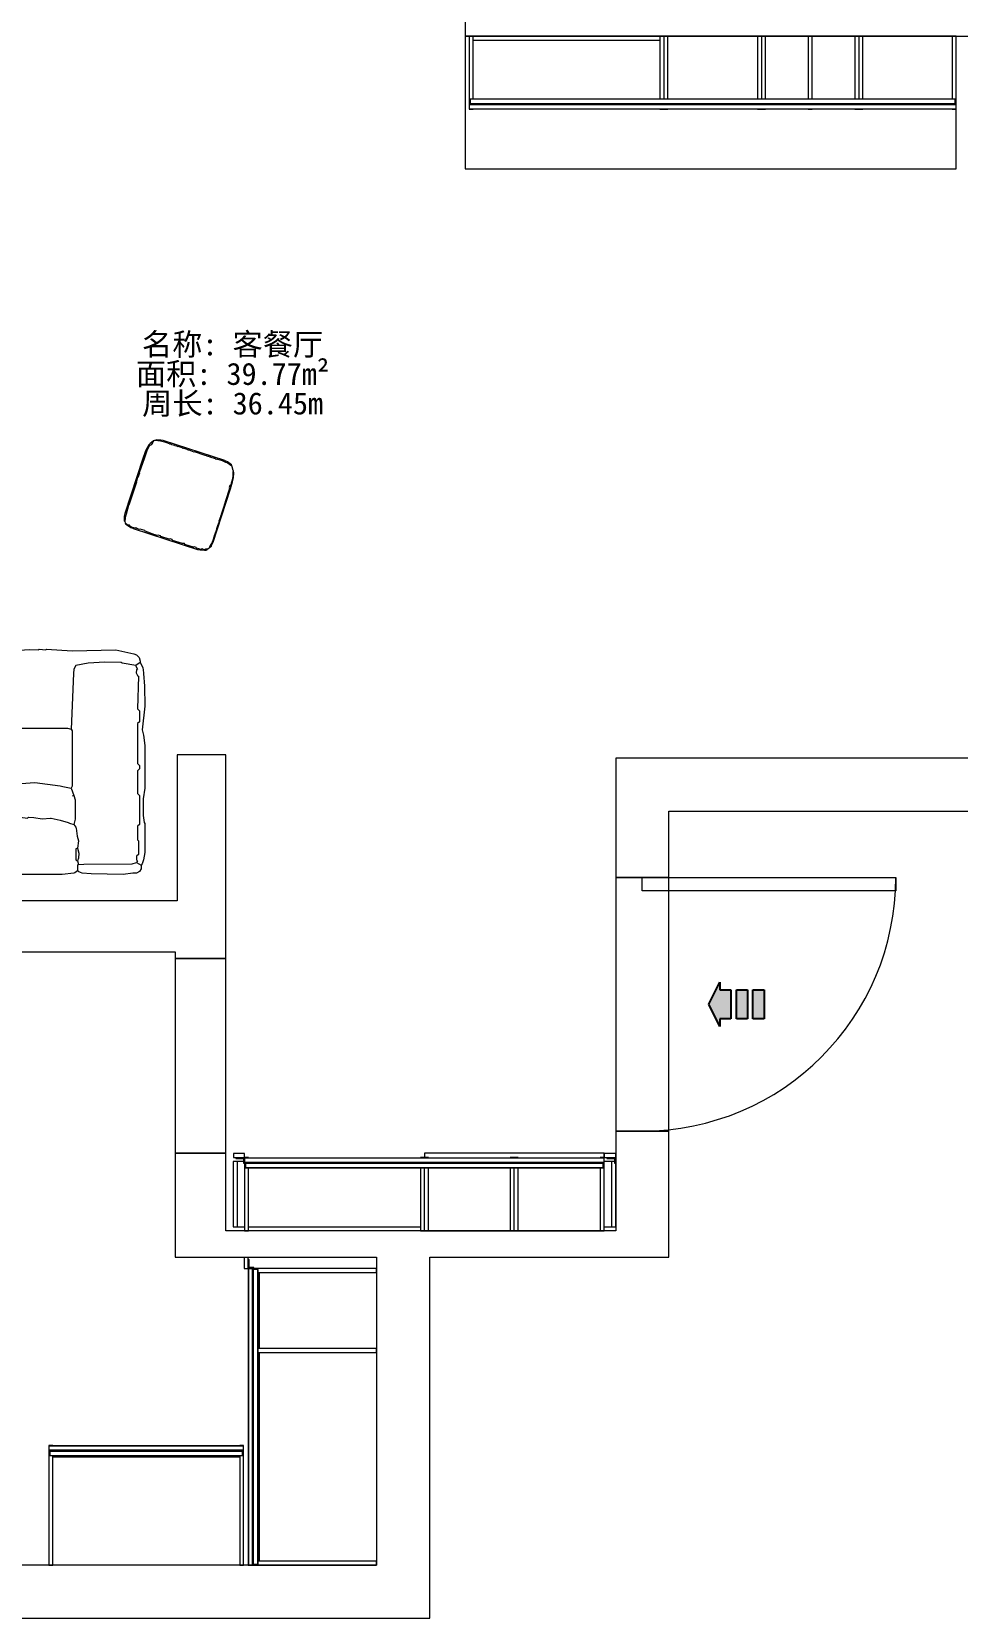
# Model space of a CAD drawing. Header units: millimetres. Extents: x 51796 to 66206, y 23248 to 37834.
# Drawn here: x 57089 to 61273, y 23248 to 30413 of the extents above; entities that cross this region are included whole.
import ezdxf

# ---------------------------------------------------------------- set-up
doc = ezdxf.new("R2010")
doc.units = ezdxf.units.MM
doc.header["$LTSCALE"] = 1000
for name, color, linetype, lineweight in [('BS-非承重墙', 255, 'CONTINUOUS', 13), ('DS-定制柜体', 4, 'CONTINUOUS', 13), ('DS-活动家具', 4, 'CONTINUOUS', 13), ('DS-门窗', 255, 'CONTINUOUS', 13), ('SH-文字标注', 2, 'CONTINUOUS', 13)]:
    doc.layers.add(name, color=color, linetype=linetype, lineweight=lineweight)
doc.layers.add('SH-符号标注', color=1, linetype='CONTINUOUS')
doc.styles.add('T_14_SimSun', font='', dxfattribs={"height": 125})
doc.styles.get('T_14_SimSun').set_extended_font_data('SimSun')

# ---------------------------------------------------------------- blocks, each defined once
blk = doc.blocks.new('ARCHITECTURE_669dfee1540bb7847a65420b515de278_a7daee4218ea470cb772fe0e5fd43945')
at = {"layer": 'DS-门窗', "color": 8, "linetype": 'Continuous'}
for p, q in [((965, -3947.5), (725, -3947.5)), ((725, -3947.5), (725, -5092.5)), ((965, -5092.5), (965, -3947.5)), ((725, -5092.5), (965, -5092.5))]:
    blk.add_line(p, q, dxfattribs=at)
blk = doc.blocks.new('ARCHITECTURE_685b794d01df535a33fe0ab8affd4a48_284d86503ffa47be8b621b1f855ca5ab')
at = {"layer": 'DS-门窗', "color": 8, "linetype": 'Continuous'}
for p, q in [((-1035, -4312.5), (-1265, -4312.5)), ((-1265, -4312.5), (-1265, -5192.5)), ((-1035, -5192.5), (-1035, -4312.5)), ((-1265, -5192.5), (-1035, -5192.5))]:
    blk.add_line(p, q, dxfattribs=at)
blk = doc.blocks.new('LEGEND_8e09827f5db369dfd44922994334468a_628f2c672a3a4184885bfae8f8566181')
at = {"layer": 'DS-门窗', "color": 60, "linetype": 'Continuous'}
for p, q in [((0, 240), (0, 0)), ((1145, 240), (1145, 0))]:
    blk.add_line(p, q, dxfattribs=at)
at = {"layer": 'DS-门窗', "color": 60, "linetype": 'Continuous', "flags": 128}
blk.add_lwpolyline([(0, 120), (0, 1265), (60, 1265), (60, 120), (0, 120)], dxfattribs=at)
at = {"layer": 'DS-门窗', "color": 60, "linetype": 'Continuous'}
blk.add_arc((0, 120), 1145, 0, 90, dxfattribs=at)
blk = doc.blocks.new('LEGEND_e01d610089a77ea920da8b528629d8f3_299786f6a9074a6482ae0bcf16637b68')
at = {"layer": 'DS-活动家具', "color": 134, "linetype": 'Continuous', "flags": 128}
for points in [[(385, 438.5), (384, 439), (78, 439), (67, 437.5), (47.3, 432.8), (42, 430), (41.1, 429.8), (36, 426), (36, 424), (43.9, 427.2), (50, 431)], [(48, 32), (52.1, 31.2), (71.6, 25.6), (78, 25.5), (94, 24), (117, 25), (119, 24), (124, 27), (127, 24), (131, 24), (132, 25), (142, 25), (143, 24), (145, 25), (148, 25), (149, 24), (151, 24), (152, 25), (163, 24), (164, 25), (167, 25), (168, 24), (170, 25), (175, 25), (176, 24), (227, 24), (228, 25), (253, 24), (254, 25), (257, 25), (258, 24), (274, 24), (275, 25), (280, 24), (281, 25), (284, 25), (285, 24), (304, 24), (305, 25), (311, 25), (312, 24), (319, 25), (320, 24), (322, 25), (335, 25), (336, 24), (340, 24), (341, 25), (344, 25), (345, 24), (363, 24.5), (387, 25.5), (399.9, 27.3), (414, 31), (418, 34), (429.5, 50), (432.3, 57.9), (438.3, 87.4), (438.5, 97), (439.5, 125), (440, 386), (438.5, 398), (437.6, 402.9), (434.7, 412.9), (434.3, 414.1), (433, 418), (431, 420), (429, 420), (429, 421), (425, 425), (416.7, 428.5), (415, 431)], [(50, 431), (59, 430), (63, 433.5), (84, 435), (87, 432), (95, 432), (97, 434), (98, 435), (140, 435), (143, 432), (150.1, 433.9), (151, 435), (198, 435), (201, 432), (211, 432), (213, 434), (214, 435), (253, 435), (256, 432), (266.5, 432.9), (269.1, 434.6), (280, 436), (281, 435.5), (327.9, 433.6), (331, 432), (353, 432), (355, 434), (367.6, 434.4), (372, 432.5), (375, 435), (387, 435), (397, 433.6), (403, 430), (415, 431), (416, 432), (394.9, 438.2), (385, 438.5)], [(23.6, 402.1), (21, 385), (21.5, 132), (22.5, 100), (24.4, 79), (28.3, 62.1), (34, 50), (35, 50), (45.2, 35.2), (48, 32), (48, 31), (51, 28), (71.5, 20.4), (84, 19.5), (85, 19), (377, 19), (388, 20.5), (405, 24.3), (413.8, 30.1), (414, 31)], [(35, 50), (36, 56), (31.4, 67.7), (28.6, 75.9), (26, 98), (26, 107), (27, 108), (26, 110), (26, 116), (28, 118), (29, 119), (29, 128), (27.2, 131.2), (25.5, 147), (25, 212), (26, 213), (25, 227), (26, 228), (25, 246), (26, 247), (25, 256), (26, 257), (26, 265), (25, 266), (26, 288), (25, 289), (25, 306), (26, 307), (26, 309), (25, 310), (26, 324), (25, 337), (26, 358), (25, 359), (25.5, 379), (26.5, 396), (28, 398), (28.8, 399.1), (30.4, 410.2), (29, 414), (23.8, 405.2), (23.6, 402.1)], [(36, 424), (35, 422), (29, 414)], [(418, 34), (418.4, 42), (420, 44), (423.4, 53.9), (429.6, 62.1), (432.5, 86), (433.5, 125), (435, 191), (434, 192), (434, 213), (435, 214), (434, 232), (435, 233), (435, 235), (434, 236), (434, 344), (436, 346), (433.5, 387), (433.4, 397), (432.6, 405), (429, 420)], [(25, 337), (27, 337)]]:
    blk.add_lwpolyline(points, dxfattribs=at)
at = {"layer": 'DS-活动家具', "color": 134, "linetype": 'Continuous'}
blk.add_arc((416.2, 423), 8.99, 12.77681, 91.47322, dxfattribs=at)
blk = doc.blocks.new('CUMSTOM_13ec6a77afa66b328a82db2afd4527de_46209b1a77f742cbb58543002809cc86')
at = {"layer": 'DS-定制柜体', "color": 134, "linetype": 'Continuous'}
for p, q in [((-1002, -5230.5), (-1002, -5524.5)), ((-984, -5230.5), (-1002, -5230.5)), ((-955.6, -5230.5), (-984, -5230.5)), ((-984, -5230.5), (-984, -5524.5)), ((-951, -5230.5), (-951, -5230.5)), ((707, -5230.5), (673, -5230.5)), ((720.4, -5230.5), (707, -5230.5)), ((707, -5524.5), (707, -5230.5)), ((725, -5524.5), (725, -5230.5)), ((725, -5230.5), (725, -5230.5)), ((-1002, -5524.5), (-984, -5524.5)), ((-984, -5524.5), (-951, -5524.5)), ((-933, -5524.5), (-157, -5524.5)), ((-864, -5524.5), (-864, -5524.5)), ((-552.3, -5524.5), (-552.3, -5524.5)), ((-432.3, -5524.5), (-432.3, -5524.5)), ((-414.3, -5524.5), (-414.3, -5524.5)), ((-294.3, -5524.5), (-294.3, -5524.5)), ((-139, -5524.5), (-139, -5524.5)), ((673, -5524.5), (707, -5524.5)), ((707, -5524.5), (725, -5524.5))]:
    blk.add_line(p, q, dxfattribs=at)
blk = doc.blocks.new('LEGEND_00c73ca1e543cdb8bcc22da0e53d18ba_5e117cb989ac430899ba690c7c101d2d')
at = {"layer": 'DS-活动家具', "color": 134, "linetype": 'Continuous', "flags": 128}
for points in [[(119.1, 1034.8), (70, 1028.8), (54.6, 1025.6), (42.6, 1015.4), (37.1, 1000.6), (37, 997.8), (24.6, 940.3), (24.6, 800.7), (32.9, 763.8), (32.9, 698.1), (26.9, 653.1), (24.6, 648.8), (24.6, 447.6), (30.6, 406.7), (37, 377.8), (38.5, 351), (37, 340.8), (45, 318.8), (45.2, 295.6), (45.2, 176.6), (53.4, 168.4), (49.3, 98.6), (57.5, 86.2)], [(57.5, 86.2), (90.3, 86.2), (110.9, 78), (254.6, 78), (279.4, 84.4), (311.9, 88), (326.4, 93.5), (336.4, 105.4), (339.3, 120.7), (339, 123.4), (349, 377.8), (349, 644.7), (344.9, 673.4), (337.7, 682.3), (328.5, 706.3), (326.5, 757.4), (332.5, 808.3), (332.6, 808.9), (321.7, 834.8), (318.5, 862.1), (316.2, 985.5), (326.1, 1004.4), (328.5, 1022.5), (249, 1033.6), (168.8, 1036.8), (119.1, 1034.8)], [(2948.1, 1028.8), (2894.9, 1034.8), (2122.9, 1034.8), (2118.8, 1030.7), (2008, 1030.7), (2003.8, 1034.8), (1277, 1034.8), (1215.5, 1026.6), (1153.9, 1034.8), (386, 1034.8), (381.7, 1032.6), (332.6, 1030.7), (328.5, 1022.5)], [(1215.5, 1026.6), (1219.6, 1001.9), (1219.6, 919.8), (1215.5, 915.7), (1215.5, 878.7), (1218.1, 874.3), (1223.9, 845.9), (1221.7, 817.1), (1219.6, 808.9), (1217.6, 698.1), (1216.7, 656.6), (1215.5, 648.8), (1219.6, 644.7), (1215.5, 65.7), (1218.7, 57.1), (1219.6, 53.4)], [(2065.4, 1030.7), (2067.4, 866.5), (2068.7, 820.8), (2069.6, 817.1), (2090.9, 801.7), (2127.2, 788.1), (2165.5, 782.3), (2172.4, 782.1), (2217.2, 778.3), (2369.3, 774.1), (2430.9, 776.1), (2435, 772), (2632.1, 772), (2636.2, 776.1), (2669.1, 776.1), (2673.2, 772), (2738.9, 780.2), (2743, 776.1), (2767.8, 778.3), (2804.8, 783.6), (2842.1, 780.9), (2845.6, 780.2), (2886.3, 789.6), (2921.8, 800.5), (2928.1, 803.4), (2948.3, 808.9), (2957.4, 821.3), (2958.8, 825.5)], [(2958.8, 825.5), (2962.4, 862.1), (2968.7, 882.6), (2968.8, 882.8), (2964.7, 915.7), (2970.6, 938.6), (2968.6, 962.1), (2964.7, 973.2), (2968.8, 989.6), (2964.7, 993.7), (2964.7, 1018.4), (2951.9, 1027.6), (2948.1, 1028.8)], [(3215, 1028.8), (3170, 1034.8), (3026.1, 1032.5), (2985.4, 1028.8), (2970.5, 1023.5), (2964.7, 1018.4)], [(2968.8, 989.6), (2993.2, 987.9), (3211.4, 987.1), (3231.6, 981.4), (3252.2, 993.7), (3252, 1008.9), (3244.3, 1021.9), (3231, 1029.3), (3215.9, 1029.1), (3215, 1028.8)], [(316.2, 985.5), (312.5, 986.3), (287.4, 989.6), (283.3, 985.5), (271, 985.5), (266.9, 989.6), (69.5, 987.1), (53.4, 985.5), (37, 997.8)], [(37, 377.8), (41.1, 381.9), (46.9, 414.5), (45.2, 422.9), (49.3, 689.9), (45.2, 694), (49.3, 817.1), (45.2, 821.2), (45.2, 915.7), (49.3, 919.8), (53.4, 923.9), (53.4, 952.7), (49.3, 956.8), (52, 981.1), (53.4, 985.5)], [(2656.7, 49.3), (2660.8, 45.2), (2660.8, 32.9), (2664.3, 31.9), (2681.5, 22.5), (2747, 18.6), (2788.1, 20.5), (2792.2, 16.4), (2821, 20.5), (2825.1, 16.4), (2940.1, 24.6), (3137.2, 20.5), (3219, 38.5), (3231.2, 42.3), (3243.1, 54.8), (3248.2, 71.3), (3248, 78), (3259.2, 99.8), (3262.7, 124), (3262.6, 127.4), (3266.4, 184.7), (3268.6, 275.1), (3256.3, 381.9), (3262, 406.2), (3268.6, 451.7), (3268.6, 644.7), (3260.4, 694), (3260.4, 767.9), (3266.2, 800.5), (3268.6, 804.8), (3268.6, 936.2), (3262.7, 968.9), (3256.3, 987.6), (3252.2, 993.7)], [(2964.7, 915.7), (2956.5, 919.8), (2956.5, 969.1), (2964.7, 973.2)], [(3227.5, 90.3), (3228.3, 94), (3235.7, 106.8), (3231.6, 110.9), (3229.7, 124), (3235.5, 136), (3239.8, 139.6), (3235.7, 287.4), (3243.9, 295.6), (3243.9, 344.9), (3235.7, 353.1), (3235.7, 533.8), (3243.9, 542), (3243.9, 558.5), (3235.7, 566.7), (3235.7, 669.3), (3243.9, 677.5), (3243.9, 808.9), (3235.7, 817.1), (3235.7, 878.7), (3239.8, 882.8), (3239.8, 944.4), (3231.6, 952.7), (3231.6, 969.1), (3235.7, 973.2), (3231.6, 981.4)], [(332.6, 808.9), (352.8, 803.4), (402.6, 786.1), (467.8, 778.5), (587.6, 777.3), (595, 774.8), (920.2, 772.8), (923.9, 772), (1108.9, 782.5), (1137.2, 786.1), (1182.2, 797.8), (1207.6, 807.5), (1219.6, 808.9), (1239.7, 804), (1244.6, 801.5), (1284, 788), (1325.2, 782.2), (1326.4, 782.1), (1396, 778.3), (1683.6, 772), (1687.7, 776.1), (1782.2, 774.2), (1868.3, 780.2), (1872.5, 776.1), (1905.3, 776.1), (1929.9, 784.3), (1950.5, 784.3), (1985.4, 785.1), (2019.3, 793.7), (2049, 808.9), (2061.7, 815.9), (2069.6, 817.1)], [(3248, 78), (3227.5, 90.3), (3166.2, 80.5), (3161.8, 78), (3087.5, 75.4), (3013.4, 80.7), (2956.5, 90.3), (2947.5, 107.8), (2946.1, 127.4), (2946.1, 127.4), (2936, 377.8), (2940.1, 386), (2940.1, 636.5), (2936, 644.7), (2948.3, 677.5), (2953.8, 697.7), (2954, 784.6), (2948.3, 808.9)], [(923.9, 628.3), (923.9, 657), (915.7, 665.2), (921.9, 677.6), (923.9, 772)], [(1778, 702.2), (1778, 747.3)], [(2660.8, 710.4), (2660.8, 755.6)], [(344.9, 673.4), (361.4, 673.4)], [(349, 644.7), (373.3, 639.3), (415, 630), (488.5, 622.3), (661.1, 624.1), (743.2, 615.9), (808.9, 615.9), (886.8, 622), (923.9, 628.3), (973.2, 620), (981.4, 620), (985.5, 624.1), (1006, 624.1), (1010.1, 620), (1104.6, 620), (1165.8, 633.6), (1215.5, 648.8)], [(907.5, 665.2), (915.7, 665.2)], [(1219.6, 644.7), (1223.7, 646.7), (1289.5, 626), (1334.4, 622.3), (1449.5, 620), (1453.6, 624.1), (1552.2, 624.1), (1613.6, 618.1), (1617.9, 615.9), (1634.4, 618.1), (1741, 622), (1778, 628.3), (1790, 626.8), (1831.4, 620), (1958.7, 620), (2019.9, 633.6), (2049.4, 643.9), (2065.4, 648.8), (2073.7, 644.7), (2093.8, 639.1), (2176.3, 620), (2258.4, 624.1), (2262.5, 620), (2332.2, 626), (2336.5, 628.3), (2426.8, 620), (2430.9, 624.1), (2451.4, 624.1), (2467.9, 615.9), (2533.7, 618.1), (2611.5, 622), (2640.1, 625.9), (2652.6, 624.1), (2656.7, 628.3), (2706, 620), (2710.1, 624.1), (2771.7, 620), (2887.1, 635), (2898.7, 637.9), (2928.3, 644.3), (2936, 644.7)], [(1437.2, 665.2), (1441.3, 661.1), (1449.5, 661.1), (1458.1, 667.9), (1487.1, 675.2), (1517, 674.6), (1523.4, 673.4)], [(1646.6, 648.8), (1626.1, 652.9)], [(1778, 628.3), (1778, 681.6), (1790.3, 681.6)], [(2036.7, 665.2), (2061.3, 665.2), (2071, 676), (2073.6, 690.3), (2069.6, 702.2)], [(2061.3, 702.2), (2069.6, 702.2)], [(2065.4, 648.8), (2061.3, 665.2)], [(2069.6, 702.2), (2069.6, 714.5)], [(2073.7, 644.7), (2073.7, 53.4)], [(2254.3, 652.9), (2266.7, 657)], [(2488.4, 648.8), (2529.4, 648.8)], [(2632.1, 673.4), (2660.8, 677.5), (2673.2, 677.5)], [(2660.8, 677.5), (2660.8, 694)], [(2948.3, 677.5), (2940.1, 681.6)], [(632.4, 583.1), (624.1, 587.2)], [(644.7, 377.8), (632.4, 406.5), (628.3, 422.9), (631.1, 431.6), (633.6, 439), (634.2, 488.8), (628.3, 537.9), (630.5, 546.3), (632.4, 583.1), (636.5, 624.1)], [(2652.6, 587.2), (2656.7, 607.7), (2652.6, 624.1)], [(2656.7, 607.7), (2665, 607.7)], [(2652.6, 78), (2656.7, 82.1), (2660.8, 86.2), (2660.8, 102.7), (2660.8, 115), (2652.6, 123.2), (2652.6, 135.5), (2656.7, 139.6), (2661.7, 147.2), (2659, 155.8), (2658.8, 156), (2659.6, 181.6), (2654.7, 201.2), (2656.7, 209.4), (2652.6, 213.5), (2652.6, 234.1), (2656.7, 258.7), (2652.6, 275.1), (2656.7, 316.2), (2652.6, 320.3), (2656.7, 328.5), (2660.8, 332.6), (2660.8, 336.7), (2652.6, 344.9), (2652.6, 349), (2662.4, 362.5), (2665, 377.8), (2660.8, 381.9), (2659.9, 385.4), (2652.4, 395.4), (2652.3, 407.9), (2659.7, 418.1), (2660.8, 418.8), (2660.8, 431.2), (2655.5, 443.1), (2652.6, 484.5), (2656.7, 492.8), (2655.8, 509.4), (2656.7, 513.3), (2650.7, 520.7), (2652, 530.2), (2659.8, 535.7), (2669.1, 533.8)], [(2656.7, 513.3), (2669.1, 513.3)], [(2656.7, 492.8), (2665, 492.8)], [(636.5, 73.9), (632.4, 127.3), (636.5, 131.4), (634.1, 139.9), (628.3, 168.4), (636.5, 201.2), (636.5, 205.3), (628.3, 213.5), (630.7, 222), (636.5, 246.4), (632.4, 266.9), (636.5, 271), (636.5, 279.2), (632.4, 283.3), (632.4, 303.9), (636.5, 308), (636.5, 324.4), (632.4, 328.5), (632.4, 336.7), (636.5, 340.8), (636.5, 349), (624.1, 365.5), (615.9, 373.7), (615.9, 377.8), (603.6, 373.7), (361.4, 373.7), (349, 377.8)], [(615.9, 377.8), (620, 381.9), (628.3, 406.5), (632.4, 406.5)], [(644.7, 377.8), (648.4, 377), (652.9, 373.7), (1010.1, 373.7), (1014.2, 377.8)], [(1396.1, 377.8), (1400.2, 373.7), (1909.4, 373.7), (1913.5, 377.8)], [(2254.3, 377.8), (2258.4, 373.7), (2632.1, 373.7), (2657.1, 381.4), (2660.8, 381.9), (2665, 377.8), (2681.4, 373.7), (2919.5, 373.7), (2936, 377.8)], [(37, 340.8), (28.7, 332.6), (24.6, 180.7), (30.6, 123.3), (36.9, 86.8), (41.1, 73.9), (44.3, 65.3), (49.3, 49.3), (62, 41.9), (108.4, 28.4), (151.7, 23), (156, 20.5), (365.5, 22.5), (468.1, 16.4), (546, 22.4), (550.2, 24.6), (570.8, 24.6), (574.9, 20.5), (603.6, 20.5), (615.5, 25.9), (632.4, 32.9)], [(2652.6, 275.1), (2669.1, 279.2)], [(2652.6, 234.1), (2669.1, 238.2)], [(2656.7, 258.7), (2665, 258.7)], [(2656.7, 209.4), (2669.1, 209.4)], [(628.3, 49.3), (632.4, 45.2), (632.4, 32.9), (636.1, 32), (657.1, 22.5), (743.1, 18.6), (850, 16.4), (899.3, 24.6), (952.7, 24.6), (956.8, 20.5), (965, 24.6), (985.5, 24.6), (989.6, 20.5), (1096.4, 20.5), (1137.2, 26.5), (1161.8, 30.4), (1194.5, 42.3), (1219.6, 53.4), (1258.9, 34.9), (1300.9, 23.9), (1305.4, 23.2)], [(1305.4, 23.2), (1523.5, 22.5), (1593.1, 18.6), (1687.7, 16.4), (1794.4, 28.7), (1810.1, 21.1), (1810.9, 20.5), (1823.2, 20.5), (1827.3, 24.6), (1847.8, 24.6), (1851.9, 20.5), (1971, 20.5), (2052.7, 42.3), (2073.7, 53.4), (2107.9, 35.6), (2145.1, 25.2), (2183.6, 22.8), (2184.4, 22.8)], [(1794.4, 28.7), (1794.4, 69.8)], [(2184.4, 22.8), (2188.6, 20.5), (2328.2, 20.5), (2332.3, 24.6), (2385.8, 22.5), (2463.8, 16.4), (2570.6, 18.6), (2632, 22.4), (2660.8, 32.9)]]:
    blk.add_lwpolyline(points, dxfattribs=at)
at = {"layer": 'DS-活动家具', "color": 134, "linetype": 'Continuous'}
for centre, radius, start, end in [((774, 725.3), 78.7, 246.97208, 293.02792), ((2372.6, 791), 117.9, 254.21091, 274.36791), ((2637.5, 570.8), 22.3, 312.61012, 47.38988), ((621.9, 392.5), 27.2, 274.80216, 327.12535), ((69.3, 53.3), 34.9, 109.78887, 143.95093)]:
    blk.add_arc(centre, radius, start, end, dxfattribs=at)
blk = doc.blocks.new('CUMSTOM_fa4149fbf80ad74029643d4a220948f9_e0702c33a4d9401fadf20354acaa14a7')
at = {"layer": 'DS-定制柜体', "color": 134, "linetype": 'Continuous'}
for p, q in [((673, -5192.5), (-139, -5192.5)), ((-139, -5192.5), (-139, -5214.5)), ((673, -5542.5), (673, -5192.5)), ((-139, -5542.5), (673, -5542.5))]:
    blk.add_line(p, q, dxfattribs=at)
blk = doc.blocks.new('CUMSTOM_4223fef2ea87378355eb389c22b5d464_d10faab966f642f69d0f16144bd22275')
at = {"layer": 'DS-定制柜体', "color": 134, "linetype": 'Continuous'}
for p, q in [((2263, -147), (45, -147)), ((45, -147), (45, -747)), ((2263, -747), (2263, -147)), ((45, -747), (2263, -747)), ((2263, -727), (2263, -727))]:
    blk.add_line(p, q, dxfattribs=at)
blk = doc.blocks.new('CUMSTOM_c50071c489cd1af686c21bb5f429bb08_425eec66d8eb4cd39b2a2964f3bfb386')
at = {"layer": 'DS-定制柜体', "color": 255, "linetype": 'Continuous'}
for p, q in [((1612, -147), (1594, -147)), ((1594, -147), (1594, -431.6)), ((1612, -431.6), (1612, -147)), ((1594, -432.6), (1594, -432.6)), ((1594, -452.4), (1594, -452.4)), ((1594, -453.4), (1594, -453.4)), ((1594, -457), (1594, -457)), ((1594, -475), (1594, -477)), ((1594, -477), (1612, -477)), ((1612, -432.6), (1612, -432.6)), ((1612, -452.4), (1612, -452.4)), ((1612, -453.4), (1612, -453.4)), ((1612, -457), (1612, -457)), ((1612, -477), (1612, -475))]:
    blk.add_line(p, q, dxfattribs=at)
blk = doc.blocks.new('CUMSTOM_184c8439ea2aa41e7b324ddb919d2562_d52570e08a664729a51d7593e14d9527')
at = {"layer": 'DS-定制柜体', "color": 255, "linetype": 'Continuous'}
for p, q in [((1841, -147), (1823, -147)), ((1823, -147), (1823, -431.6)), ((1841, -431.6), (1841, -147)), ((2263, -147), (2245, -147)), ((2245, -147), (2245, -431.6)), ((2263, -477), (2263, -147)), ((1823, -432.6), (1823, -432.6)), ((1823, -452.4), (1823, -452.4)), ((1823, -453.4), (1823, -453.4)), ((1823, -457), (1823, -457)), ((1823, -475), (1823, -477)), ((1823, -477), (1841, -477)), ((1841, -432.6), (1841, -432.6)), ((1841, -452.4), (1841, -452.4)), ((1841, -453.4), (1841, -453.4)), ((1841, -457), (1841, -457)), ((1841, -477), (1841, -475)), ((2245, -432.6), (2245, -432.6)), ((2245, -452.4), (2245, -452.4)), ((2245, -453.4), (2245, -453.4)), ((2245, -457), (2245, -457)), ((2245, -475), (2245, -477)), ((2245, -477), (2263, -477))]:
    blk.add_line(p, q, dxfattribs=at)
blk = doc.blocks.new('CUMSTOM_bb74adb717cd01237e2e30838af7ed78_0c9444f3e1844bf3af7425d8e2bb03a0')
at = {"layer": 'DS-定制柜体', "color": 134, "linetype": 'Continuous'}
for p, q in [((285, -5212.5), (267, -5212.5)), ((285, -5214.5), (285, -5212.5)), ((655, -5212.5), (655, -5214.5)), ((673, -5212.5), (655, -5212.5)), ((673, -5542.5), (673, -5212.5)), ((285, -5232.5), (285, -5232.5)), ((285, -5236.1), (285, -5236.1)), ((285, -5237.1), (285, -5237.1)), ((285, -5256.9), (285, -5256.9)), ((285, -5542.5), (285, -5257.9)), ((655, -5232.5), (655, -5232.5)), ((655, -5236.1), (655, -5236.1)), ((655, -5237.1), (655, -5237.1)), ((655, -5256.9), (655, -5256.9)), ((655, -5257.9), (655, -5542.5)), ((267, -5542.5), (285, -5542.5)), ((655, -5542.5), (673, -5542.5))]:
    blk.add_line(p, q, dxfattribs=at)
blk = doc.blocks.new('CUMSTOM_913d8c29f8aa59d8842b021963cc543c_d6e114aeb0974c22aae7bc9736b3e33f')
at = {"layer": 'DS-定制柜体', "color": 134, "linetype": 'Continuous'}
for p, q in [((-1835, -6513), (-1835, -7053)), ((-1817, -6513), (-1835, -6513)), ((-1817, -6515), (-1817, -6513)), ((-973, -6514), (-1817, -6514)), ((-973, -6513), (-973, -6515)), ((-955, -6513), (-973, -6513)), ((-955, -7053), (-955, -6513)), ((-1817, -6533), (-1817, -6533)), ((-1817, -6536.6), (-1817, -6536.6)), ((-1817, -6537.6), (-1817, -6537.6)), ((-1817, -6557.4), (-1817, -6557.4)), ((-1817, -7053), (-1817, -6558.4)), ((-1817, -6564), (-973, -6564)), ((-973, -6533), (-973, -6533)), ((-973, -6536.6), (-973, -6536.6)), ((-973, -6537.6), (-973, -6537.6)), ((-973, -6557.4), (-973, -6557.4)), ((-973, -6558.4), (-973, -7053)), ((-1835, -7053), (-1817, -7053)), ((-973, -7053), (-955, -7053))]:
    blk.add_line(p, q, dxfattribs=at)
blk = doc.blocks.new('CUMSTOM_24f4e38f33a0cd8bedabe4dea3c55585_4be267e3c6164a8e98cfda53569a3009')
at = {"layer": 'DS-定制柜体', "color": 134, "linetype": 'Continuous'}
for p, q in [((-355, -5713), (-935, -5713)), ((-935, -5713), (-935, -5731)), ((-935, -5731), (-933, -5731)), ((-934, -5731), (-934, -6074)), ((-915, -5731), (-915, -5731)), ((-911.4, -5731), (-911.4, -5731)), ((-910.4, -5731), (-910.4, -5731)), ((-890.6, -5731), (-890.6, -5731)), ((-889.6, -5731), (-355, -5731)), ((-884, -6074), (-884, -5731)), ((-355, -5731), (-355, -5713)), ((-933, -6074), (-935, -6074)), ((-935, -6074), (-935, -6092)), ((-915, -6074), (-915, -6074)), ((-911.4, -6074), (-911.4, -6074)), ((-910.4, -6074), (-910.4, -6074)), ((-890.6, -6074), (-890.6, -6074)), ((-355, -6074), (-889.6, -6074)), ((-355, -6092), (-355, -6074)), ((-935, -6092), (-933, -6092)), ((-934, -6092), (-934, -7035)), ((-915, -6092), (-915, -6092)), ((-911.4, -6092), (-911.4, -6092)), ((-910.4, -6092), (-910.4, -6092)), ((-890.6, -6092), (-890.6, -6092)), ((-889.6, -6092), (-355, -6092)), ((-884, -7035), (-884, -6092)), ((-933, -7035), (-935, -7035)), ((-935, -7035), (-935, -7053)), ((-935, -7053), (-355, -7053)), ((-915, -7035), (-915, -7035)), ((-911.4, -7035), (-911.4, -7035)), ((-910.4, -7035), (-910.4, -7035)), ((-890.6, -7035), (-890.6, -7035)), ((-355, -7035), (-889.6, -7035)), ((-355, -7053), (-355, -7035))]:
    blk.add_line(p, q, dxfattribs=at)
blk = doc.blocks.new('CUMSTOM_aac615aa187743701bd2f795dad8bfac_642595adb57448cea6e7f1a2406d0da0')
at = {"layer": 'DS-定制柜体', "color": 255, "linetype": 'Continuous'}
for p, q in [((-121, -5212.5), (-139, -5212.5)), ((-121, -5214.5), (-121, -5212.5)), ((249, -5212.5), (249, -5214.5)), ((267, -5212.5), (249, -5212.5)), ((267, -5214.5), (267, -5212.5)), ((-121, -5232.5), (-121, -5232.5)), ((-121, -5236.1), (-121, -5236.1)), ((-121, -5237.1), (-121, -5237.1)), ((-121, -5256.9), (-121, -5256.9)), ((-121, -5542.5), (-121, -5257.9)), ((249, -5232.5), (249, -5232.5)), ((249, -5236.1), (249, -5236.1)), ((249, -5237.1), (249, -5237.1)), ((249, -5256.9), (249, -5256.9)), ((249, -5257.9), (249, -5542.5)), ((267, -5232.5), (267, -5232.5)), ((267, -5236.1), (267, -5236.1)), ((267, -5237.1), (267, -5237.1)), ((267, -5256.9), (267, -5256.9)), ((267, -5542.5), (267, -5257.9)), ((-139, -5542.5), (-121, -5542.5)), ((249, -5542.5), (267, -5542.5))]:
    blk.add_line(p, q, dxfattribs=at)
blk = doc.blocks.new('CUMSTOM_a84536f3141dcd920f5d7d6ce9a73aa2_d95dc17b56a14e68856c0ecc10ac6d07')
at = {"layer": 'DS-定制柜体', "color": 134, "linetype": 'Continuous'}
for p, q in [((-951, -5212.5), (-951, -5542.5)), ((-933, -5212.5), (-951, -5212.5)), ((-933, -5214.5), (-933, -5212.5)), ((-157, -5212.5), (-157, -5214.5)), ((-139, -5212.5), (-157, -5212.5)), ((-139, -5214.5), (-139, -5212.5)), ((-933, -5232.5), (-933, -5232.5)), ((-933, -5236.1), (-933, -5236.1)), ((-933, -5237.1), (-933, -5237.1)), ((-933, -5256.9), (-933, -5256.9)), ((-933, -5542.5), (-933, -5257.9)), ((-157, -5232.5), (-157, -5232.5)), ((-157, -5236.1), (-157, -5236.1)), ((-157, -5237.1), (-157, -5237.1)), ((-157, -5256.9), (-157, -5256.9)), ((-157, -5257.9), (-157, -5542.5)), ((-139, -5232.5), (-139, -5232.5)), ((-139, -5236.1), (-139, -5236.1)), ((-139, -5237.1), (-139, -5237.1)), ((-139, -5256.9), (-139, -5256.9)), ((-139, -5542.5), (-139, -5257.9)), ((-951, -5542.5), (-933, -5542.5)), ((-157, -5542.5), (-139, -5542.5))]:
    blk.add_line(p, q, dxfattribs=at)
blk = doc.blocks.new('CUMSTOM_fd13c180a5ef52aac2487130bbe9fd57_c1d74b6e7d0446e0b4d67f0533bda649')
at = {"layer": 'DS-定制柜体', "color": 255, "linetype": 'Continuous'}
for p, q in [((81, -147), (63, -147)), ((63, -147), (63, -477)), ((81, -431.6), (81, -147)), ((925, -167), (81, -167)), ((943, -147), (925, -147)), ((925, -147), (925, -431.6)), ((63, -477), (81, -477)), ((81, -432.6), (81, -432.6)), ((81, -452.4), (81, -452.4)), ((81, -453.4), (81, -453.4)), ((81, -457), (81, -457)), ((81, -477), (81, -475)), ((81, -476), (925, -476)), ((925, -432.6), (925, -432.6)), ((925, -452.4), (925, -452.4)), ((925, -453.4), (925, -453.4)), ((925, -457), (925, -457)), ((925, -475), (925, -477)), ((925, -477), (943, -477))]:
    blk.add_line(p, q, dxfattribs=at)
blk = doc.blocks.new('CUMSTOM_e498e27d3f53db598a398552eceb1357_50390e4c367342efb9ef505442b07f16')
at = {"layer": 'DS-定制柜体', "color": 255, "linetype": 'Continuous'}
for p, q in [((961, -147), (943, -147)), ((943, -147), (943, -431.6)), ((961, -431.6), (961, -147)), ((1383, -147), (1365, -147)), ((1365, -147), (1365, -431.6)), ((943, -432.6), (943, -432.6)), ((943, -452.4), (943, -452.4)), ((943, -453.4), (943, -453.4)), ((943, -457), (943, -457)), ((943, -475), (943, -477)), ((943, -477), (961, -477)), ((961, -432.6), (961, -432.6)), ((961, -452.4), (961, -452.4)), ((961, -453.4), (961, -453.4)), ((961, -457), (961, -457)), ((961, -477), (961, -475)), ((1365, -432.6), (1365, -432.6)), ((1365, -452.4), (1365, -452.4)), ((1365, -453.4), (1365, -453.4)), ((1365, -457), (1365, -457)), ((1365, -475), (1365, -477)), ((1365, -477), (1383, -477))]:
    blk.add_line(p, q, dxfattribs=at)
blk = doc.blocks.new('CUMSTOM_4c1bfc63072700f3780031e8631e1f76_ebcefb04d7a049738f456501f90ba81f')
at = {"layer": 'DS-定制柜体', "color": 255, "linetype": 'Continuous'}
for p, q in [((1401, -147), (1383, -147)), ((1383, -147), (1383, -431.6)), ((1401, -431.6), (1401, -147)), ((1823, -147), (1805, -147)), ((1805, -147), (1805, -431.6)), ((1383, -432.6), (1383, -432.6)), ((1383, -452.4), (1383, -452.4)), ((1383, -453.4), (1383, -453.4)), ((1383, -457), (1383, -457)), ((1383, -475), (1383, -477)), ((1383, -477), (1401, -477)), ((1401, -432.6), (1401, -432.6)), ((1401, -452.4), (1401, -452.4)), ((1401, -453.4), (1401, -453.4)), ((1401, -457), (1401, -457)), ((1401, -477), (1401, -475)), ((1805, -432.6), (1805, -432.6)), ((1805, -452.4), (1805, -452.4)), ((1805, -453.4), (1805, -453.4)), ((1805, -457), (1805, -457)), ((1805, -475), (1805, -477)), ((1805, -477), (1823, -477))]:
    blk.add_line(p, q, dxfattribs=at)
blk = doc.blocks.new('CUMSTOM_83e67293b4fa84e09263acfe37ec0b41_a8f195a71a144cb3b71ba36e4d5fa618')
at = {"layer": 'DS-定制柜体', "color": 255, "linetype": 'Continuous'}
for p, q in [((-955, -6515), (-1835, -6515)), ((-1835, -6515), (-1835, -6533)), ((-955, -6533), (-955, -6515)), ((-1835, -6533), (-955, -6533)), ((-1830, -6533), (-1830, -6536.6)), ((-1830, -6536.6), (-1830, -6537.6)), ((-1830, -6536.6), (-960, -6536.6)), ((-1830, -6537.6), (-1830, -6557.4)), ((-1830, -6537.6), (-960, -6537.6)), ((-1830, -6557.4), (-1830, -6558.4)), ((-1830, -6557.4), (-960, -6557.4)), ((-1830, -6558.4), (-960, -6558.4)), ((-960, -6536.6), (-960, -6533)), ((-960, -6537.6), (-960, -6536.6)), ((-960, -6557.4), (-960, -6537.6)), ((-960, -6558.4), (-960, -6557.4))]:
    blk.add_line(p, q, dxfattribs=at)
blk = doc.blocks.new('CUMSTOM_f0eecc48ce09ddf8b2a5132e396f241b_787aa5fef6854a9183e16629c2e7716a')
at = {"layer": 'DS-定制柜体', "color": 255, "linetype": 'Continuous'}
for p, q in [((2263, -457), (63, -457)), ((63, -457), (63, -475)), ((63, -475), (2263, -475)), ((2258, -431.6), (68, -431.6)), ((68, -431.6), (68, -432.6)), ((2258, -432.6), (68, -432.6)), ((68, -432.6), (68, -452.4)), ((2258, -452.4), (68, -452.4)), ((68, -452.4), (68, -453.4)), ((2258, -453.4), (68, -453.4)), ((68, -453.4), (68, -457)), ((2258, -432.6), (2258, -431.6)), ((2258, -452.4), (2258, -432.6)), ((2258, -453.4), (2258, -452.4)), ((2258, -457), (2258, -453.4)), ((2263, -475), (2263, -457))]:
    blk.add_line(p, q, dxfattribs=at)
blk = doc.blocks.new('CUMSTOM_f65dc74d262484843e59eb9b1faffcc8_489111f0ef4148cbbe65c281c987cb12')
at = {"layer": 'DS-定制柜体', "color": 255, "linetype": 'Continuous'}
for p, q in [((-933, -5713), (-933, -7053)), ((-915, -5713), (-933, -5713)), ((-915, -7053), (-915, -5713)), ((-911.4, -5718), (-915, -5718)), ((-910.4, -5718), (-911.4, -5718)), ((-911.4, -7048), (-911.4, -5718)), ((-890.6, -5718), (-910.4, -5718)), ((-910.4, -7048), (-910.4, -5718)), ((-889.6, -5718), (-890.6, -5718)), ((-890.6, -7048), (-890.6, -5718)), ((-889.6, -7048), (-889.6, -5718)), ((-933, -7053), (-915, -7053)), ((-915, -7048), (-911.4, -7048)), ((-911.4, -7048), (-910.4, -7048)), ((-910.4, -7048), (-890.6, -7048)), ((-890.6, -7048), (-889.6, -7048))]:
    blk.add_line(p, q, dxfattribs=at)
blk = doc.blocks.new('CUMSTOM_dc70280aa793de18beb304aa594e9ebd_76ff9be00cfc41b18f99dc45d8f98770')
at = {"layer": 'DS-定制柜体', "color": 255, "linetype": 'Continuous'}
for p, q in [((673, -5214.5), (-951, -5214.5)), ((-951, -5214.5), (-951, -5232.5)), ((673, -5232.5), (673, -5214.5)), ((-951, -5232.5), (673, -5232.5)), ((-946, -5232.5), (-946, -5236.1)), ((-946, -5236.1), (-946, -5237.1)), ((-946, -5236.1), (668, -5236.1)), ((-946, -5237.1), (-946, -5256.9)), ((-946, -5237.1), (668, -5237.1)), ((-946, -5256.9), (-946, -5257.9)), ((-946, -5256.9), (668, -5256.9)), ((-946, -5257.9), (668, -5257.9)), ((668, -5236.1), (668, -5232.5)), ((668, -5237.1), (668, -5236.1)), ((668, -5256.9), (668, -5237.1)), ((668, -5257.9), (668, -5256.9))]:
    blk.add_line(p, q, dxfattribs=at)
blk = doc.blocks.new('CUMSTOM_ec4b03cf097ee03305ca1f87705177ce_c5e0fb38a362409c9bd0a8436ee53300')
at = {"layer": 'DS-定制柜体', "color": 134, "linetype": 'Continuous'}
for p, q in [((-951, -5194.5), (-1001, -5194.5)), ((-1001, -5194.5), (-1001, -5212.5)), ((-1001, -5212.5), (-951, -5212.5)), ((-991, -5212.5), (-991, -5216.1)), ((-991, -5216.1), (-990, -5217.1)), ((-990, -5217.1), (-955.6, -5217.1)), ((-955.6, -5217.1), (-955.6, -5236.9)), ((-951, -5212.5), (-951, -5194.5)), ((-951, -5237.9), (-951, -5212.5)), ((-955.6, -5236.9), (-954.6, -5237.9)), ((-954.6, -5237.9), (-951, -5237.9))]:
    blk.add_line(p, q, dxfattribs=at)
blk = doc.blocks.new('CUMSTOM_549e4b8d796a4e2961ba2942aaeabefd_639ebcc75fbb4b6d98bb859240776e1e')
at = {"layer": 'DS-定制柜体', "color": 134, "linetype": 'Continuous'}
for p, q in [((725, -5194.5), (673, -5194.5)), ((673, -5194.5), (673, -5212.5)), ((673, -5212.5), (725, -5212.5)), ((685, -5212.5), (685, -5216.1)), ((685, -5216.1), (686, -5217.1)), ((686, -5217.1), (720.4, -5217.1)), ((720.4, -5217.1), (720.4, -5236.9)), ((725, -5212.5), (725, -5194.5)), ((725, -5237.9), (725, -5212.5)), ((720.4, -5236.9), (721.4, -5237.9)), ((721.4, -5237.9), (725, -5237.9))]:
    blk.add_line(p, q, dxfattribs=at)
blk = doc.blocks.new('CUMSTOM_21493e2b7cfec258bccda89133355553_9e4cc68e007a4296baeb9b72108721f2')
at = {"layer": 'DS-定制柜体', "color": 134, "linetype": 'Continuous'}
for p, q in [((-953, -5663), (-953, -5713)), ((-935, -5663), (-953, -5663)), ((-953, -5713), (-935, -5713)), ((-935, -5713), (-935, -5663)), ((-931.4, -5673), (-935, -5673)), ((-935, -5713), (-909.6, -5713)), ((-930.4, -5674), (-931.4, -5673)), ((-930.4, -5708.4), (-930.4, -5674)), ((-910.6, -5708.4), (-930.4, -5708.4)), ((-909.6, -5709.4), (-910.6, -5708.4)), ((-909.6, -5713), (-909.6, -5709.4))]:
    blk.add_line(p, q, dxfattribs=at)
blk = doc.blocks.new('MARKER_e5030eea2c5b7111ce18775f12b2aed2_c98d2c1e209f4d0b90186f14c5c752d1')
at = {"layer": 'SH-符号标注'}
for points in [[(1145, -4520), (1195, -4420), (1195, -4455), (1245, -4455), (1245, -4585), (1195, -4585), (1195, -4620)], [(1270, -4455), (1320, -4455), (1320, -4585), (1270, -4585)], [(1345, -4455), (1395, -4455), (1395, -4585), (1345, -4585)]]:
    blk.add_hatch(color=1, dxfattribs=at).paths.add_polyline_path(points, flags=0)
at = {"layer": 'SH-符号标注', "color": 1, "linetype": 'Continuous'}
for p, q in [((1145, -4520), (1195, -4420)), ((1195, -4420), (1195, -4455)), ((1195, -4455), (1245, -4455)), ((1245, -4455), (1245, -4585)), ((1270, -4455), (1320, -4455)), ((1270, -4585), (1270, -4455)), ((1320, -4455), (1320, -4585)), ((1345, -4455), (1395, -4455)), ((1345, -4585), (1345, -4455)), ((1395, -4455), (1395, -4585)), ((1195, -4620), (1145, -4520)), ((1245, -4585), (1195, -4585)), ((1195, -4585), (1195, -4620)), ((1320, -4585), (1270, -4585)), ((1395, -4585), (1345, -4585))]:
    blk.add_line(p, q, dxfattribs=at)

msp = doc.modelspace()

# ---------------------------------------------------------------- linework, layer by layer
at = {"layer": 'BS-非承重墙', "color": 255, "linetype": 'Continuous'}
for p, q in [((59046, 30623.9), (59046, 30393.9)), ((59046, 30393.9), (62046, 30393.9)), ((57746, 27147.9), (57746, 26487.9)), ((57966, 27147.9), (57746, 27147.9)), ((57966, 26487.9), (57966, 27147.9)), ((59726, 27132.9), (59726, 26892.9)), ((62656, 27132.9), (59726, 27132.9)), ((59726, 26892.9), (59726, 26593.4)), ((59966, 26892.9), (65126, 26892.9)), ((59966, 26593.4), (59966, 26892.9)), ((59726, 26593.4), (59966, 26593.4)), ((57746, 26487.9), (53866, 26487.9)), ((57966, 26257.9), (57966, 26487.9)), ((53866, 26257.9), (57736, 26257.9)), ((57736, 26257.9), (57736, 26228.4)), ((57736, 26228.4), (57966, 26228.4)), ((57966, 26228.4), (57966, 26257.9)), ((59726, 25448.4), (59726, 24998.4)), ((59966, 25448.4), (59726, 25448.4)), ((59966, 24878.4), (59966, 25448.4)), ((57736, 25348.4), (57736, 24878.4)), ((57966, 25348.4), (57736, 25348.4)), ((57966, 24998.4), (57966, 25348.4)), ((59726, 24998.4), (57966, 24998.4)), ((57736, 24878.4), (57966, 24878.4)), ((57966, 24878.4), (58646, 24878.4)), ((58646, 24878.4), (58646, 23487.9)), ((58886, 23487.9), (58886, 24878.4)), ((58886, 24878.4), (59726, 24878.4)), ((59726, 24878.4), (59966, 24878.4)), ((58646, 23487.9), (53866, 23487.9)), ((58886, 23247.9), (58886, 23487.9)), ((53626, 23247.9), (58886, 23247.9))]:
    msp.add_line(p, q, dxfattribs=at)

# ---------------------------------------------------------------- block references
at = {"layer": 'DS-定制柜体', "color": 7}
for name in ['CUMSTOM_4223fef2ea87378355eb389c22b5d464_d10faab966f642f69d0f16144bd22275', 'CUMSTOM_fd13c180a5ef52aac2487130bbe9fd57_c1d74b6e7d0446e0b4d67f0533bda649', 'CUMSTOM_e498e27d3f53db598a398552eceb1357_50390e4c367342efb9ef505442b07f16', 'CUMSTOM_4c1bfc63072700f3780031e8631e1f76_ebcefb04d7a049738f456501f90ba81f', 'CUMSTOM_c50071c489cd1af686c21bb5f429bb08_425eec66d8eb4cd39b2a2964f3bfb386', 'CUMSTOM_184c8439ea2aa41e7b324ddb919d2562_d52570e08a664729a51d7593e14d9527', 'CUMSTOM_f0eecc48ce09ddf8b2a5132e396f241b_787aa5fef6854a9183e16629c2e7716a', 'CUMSTOM_13ec6a77afa66b328a82db2afd4527de_46209b1a77f742cbb58543002809cc86', 'CUMSTOM_ec4b03cf097ee03305ca1f87705177ce_c5e0fb38a362409c9bd0a8436ee53300', 'CUMSTOM_a84536f3141dcd920f5d7d6ce9a73aa2_d95dc17b56a14e68856c0ecc10ac6d07', 'CUMSTOM_dc70280aa793de18beb304aa594e9ebd_76ff9be00cfc41b18f99dc45d8f98770', 'CUMSTOM_fa4149fbf80ad74029643d4a220948f9_e0702c33a4d9401fadf20354acaa14a7', 'CUMSTOM_aac615aa187743701bd2f795dad8bfac_642595adb57448cea6e7f1a2406d0da0', 'CUMSTOM_bb74adb717cd01237e2e30838af7ed78_0c9444f3e1844bf3af7425d8e2bb03a0', 'CUMSTOM_549e4b8d796a4e2961ba2942aaeabefd_639ebcc75fbb4b6d98bb859240776e1e', 'CUMSTOM_21493e2b7cfec258bccda89133355553_9e4cc68e007a4296baeb9b72108721f2', 'CUMSTOM_24f4e38f33a0cd8bedabe4dea3c55585_4be267e3c6164a8e98cfda53569a3009', 'CUMSTOM_f65dc74d262484843e59eb9b1faffcc8_489111f0ef4148cbbe65c281c987cb12', 'CUMSTOM_913d8c29f8aa59d8842b021963cc543c_d6e114aeb0974c22aae7bc9736b3e33f', 'CUMSTOM_83e67293b4fa84e09263acfe37ec0b41_a8f195a71a144cb3b71ba36e4d5fa618']:
    msp.add_blockref(name, (59001, 30540.9), dxfattribs=at)
at = {"layer": 'DS-活动家具', "color": 7, "xscale": 1.002386634844868, "rotation": 161.9999940454329}
msp.add_blockref('LEGEND_e01d610089a77ea920da8b528629d8f3_299786f6a9074a6482ae0bcf16637b68', (58048, 28468.4), dxfattribs=at)
at = {"layer": 'DS-活动家具', "color": 7, "xscale": -1.000512494460821, "yscale": 0.9996522730804064, "rotation": 180.000008800047}
msp.add_blockref('LEGEND_00c73ca1e543cdb8bcc22da0e53d18ba_5e117cb989ac430899ba690c7c101d2d', (54329.5, 27641.9), dxfattribs=at)
at = {"layer": 'DS-门窗', "color": 7}
for name in ['ARCHITECTURE_669dfee1540bb7847a65420b515de278_a7daee4218ea470cb772fe0e5fd43945', 'ARCHITECTURE_685b794d01df535a33fe0ab8affd4a48_284d86503ffa47be8b621b1f855ca5ab']:
    msp.add_blockref(name, (59001, 30540.9), dxfattribs=at)
at = {"layer": 'DS-门窗', "color": 7, "rotation": 270}
msp.add_blockref('LEGEND_8e09827f5db369dfd44922994334468a_628f2c672a3a4184885bfae8f8566181', (59726, 26593.4), dxfattribs=at)
at = {"layer": 'SH-符号标注', "color": 7}
msp.add_blockref('MARKER_e5030eea2c5b7111ce18775f12b2aed2_c98d2c1e209f4d0b90186f14c5c752d1', (59001, 30540.9), dxfattribs=at)

# ---------------------------------------------------------------- texts
at = {"layer": 'SH-文字标注', "color": 2, "insert": (57996, 28862.4), "char_height": 100, "attachment_point": 5, "line_spacing_factor": 0.8, "style": 'T_14_SimSun'}
msp.add_mtext('名称: 客餐厅^J面积: 39.77m²^J周长: 36.45m', dxfattribs=at)

doc.saveas('drawing.dxf')
